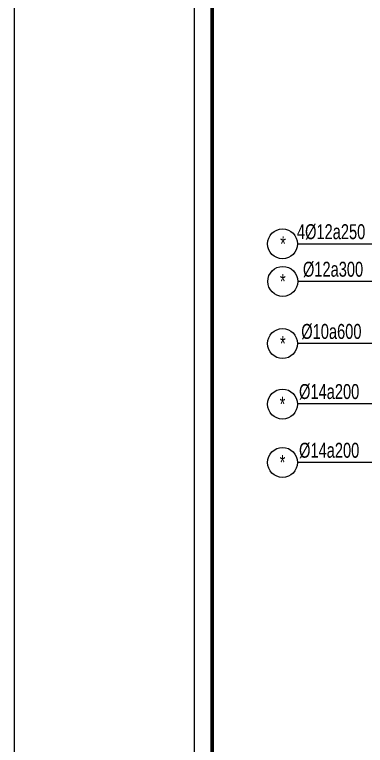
# Model space of a CAD drawing. Header units: metres. Extents: x 71 to 322128, y -14 to 304634.
# Drawn here: x 279225 to 280690, y 293291 to 296343 of the extents above; entities that cross this region are included whole.
import ezdxf
from ezdxf.enums import TextEntityAlignment as Align

# ---------------------------------------------------------------- set-up
doc = ezdxf.new("R2010")
doc.units = ezdxf.units.M
doc.header["$LTSCALE"] = 1000
doc.header["$MEASUREMENT"] = 0
doc.layers.get('Defpoints').update_dxf_attribs({"linetype": 'CONTINUOUS'})
for name, color, linetype in [('CDC-KHUNGTEN', 7, 'CONTINUOUS'), ('CDC.06.TEXT', 2, 'CONTINUOUS'), ('CDC.11.NOTE', 8, 'CONTINUOUS'), ('CDC.14.STEELNUM', 9, 'CONTINUOUS')]:
    doc.layers.add(name, color=color, linetype=linetype)
doc.styles.add('ARIAL', font='arial.ttf', dxfattribs={"width": 0.6})

# ---------------------------------------------------------------- blocks, each defined once
blk = doc.blocks.new('KHUNG TEN')
at = {"layer": 'CDC-KHUNGTEN', "color": 8}
blk.add_lwpolyline([(75096, 1100), (83000, 1100), (83000, 58300), (3000, 58300), (3000, 1100), (75096, 1100)], dxfattribs=at)
at = {"layer": 'CDC-KHUNGTEN', "color": 255, "lineweight": 60}
blk.add_lwpolyline([(74900, 1400), (74900, 58000), (3300, 58000), (3300, 1400), (74900, 1400)], close=True, dxfattribs=at)
at = {"layer": 'Defpoints', "color": 1, "ltscale": 0.2}
blk.add_lwpolyline([(0, 0), (0, 59400), (84100, 59400), (84100, 0), (0, 0)], close=True, dxfattribs=at)

msp = doc.modelspace()

# ---------------------------------------------------------------- linework, layer by layer
at = {"layer": 'CDC.11.NOTE'}
for p, q in [((280406.3, 295385.5), (280916, 295385.5)), ((280907, 295228.7), (280407.4, 295228.7))]:
    msp.add_line(p, q, dxfattribs=at)
for points in [[(281046, 295127.2), (280954.7, 294969.1), (280406.3, 294969.1)], [(281149.7, 294596.3), (281220, 294718), (280406.3, 294718)], [(281073.7, 294577.2), (281013.4, 294472.8), (280406.3, 294472.8)]]:
    msp.add_lwpolyline(points, dxfattribs=at)
at = {"layer": 'CDC.14.STEELNUM'}
for centre in [(280343.8, 295385.5), (280344.9, 295228.7), (280343.8, 294969.1), (280343.8, 294716.3), (280343.8, 294472.8)]:
    msp.add_circle(centre, 62.5, dxfattribs=at)

# ---------------------------------------------------------------- block references
at = {"layer": 'CDC.06.TEXT', "xscale": 0.2499999999982123, "yscale": 0.2499999999982123, "zscale": 0.2499999999982123}
msp.add_blockref('KHUNG TEN', (279225.1, 289783.7), dxfattribs=at)

# ---------------------------------------------------------------- texts
at = {"layer": 'CDC.06.TEXT', "style": 'ARIAL', "width": 0.7}
for s, p in [('4%%C12a250', (280546.7, 295436.3)), ('%%C12a300', (280554.8, 295279.5)), ('%%C10a600', (280547.8, 295019.8)), ('%%C14a200', (280538.6, 294768.8)), ('%%C14a200', (280538.6, 294523.6))]:
    msp.add_text(s, height=62.5, dxfattribs=at).set_placement(p, align=Align.MIDDLE_CENTER)
at = {"layer": 'CDC.14.STEELNUM', "style": 'ARIAL', "width": 0.7}
for p in [(280346, 295385.5), (280345.1, 295228.7), (280345.2, 294969.1), (280343.8, 294716.3), (280343.8, 294472.8)]:
    msp.add_text('*', height=62.5, dxfattribs=at).set_placement(p, align=Align.MIDDLE_CENTER)

doc.saveas('drawing.dxf')
